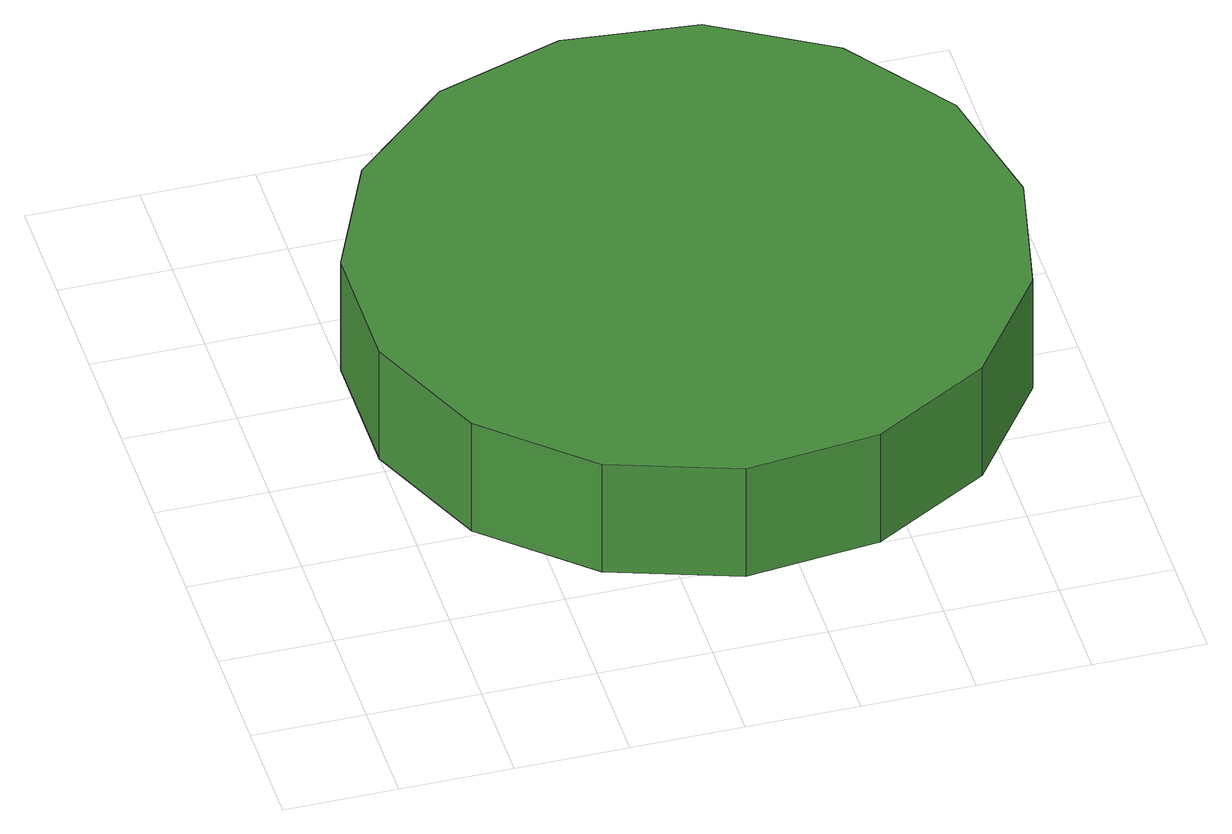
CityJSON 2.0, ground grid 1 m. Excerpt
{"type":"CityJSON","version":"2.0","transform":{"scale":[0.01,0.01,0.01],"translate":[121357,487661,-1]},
"CityObjects":{
"tree1":{"type":"SolitaryVegetationObject","attributes":{"function":"something"},"geometry":[{"type":"MultiSurface","lod":"1","boundaries":[[[0,1,2,3,4,5,6,7,8,9,10,11,12,13,14]],[[15,16,17,18,19,20,21,22,23,24,25,26,27,28,29]],[[0,29,28,1]],[[1,28,27,2]],[[2,27,26,3]],[[3,26,25,4]],[[4,25,24,5]],[[5,24,23,6]],[[6,23,22,7]],[[7,22,21,8]],[[8,21,20,9]],[[9,20,19,10]],[[10,19,18,11]],[[11,18,17,12]],[[12,17,16,13]],[[13,16,15,14]],[[14,15,29,0]]]}]}
},
"vertices":[
[674,377,193],[649,495,193],[578,592,193],[473,653,193],[353,665,193],[239,628,193],[149,547,193],[100,437,193],[100,317,193],[149,206,193],[239,126,193],[353,88,193],[473,101,193],[578,161,193],[649,259,193],[649,259,76],[578,161,76],[473,101,76],[353,88,76],[239,126,76],[149,206,76],[100,317,76],[100,437,76],[149,547,76],[239,628,76],[353,665,76],[473,653,76],[578,592,76],[649,495,76],[674,377,76]
]}
